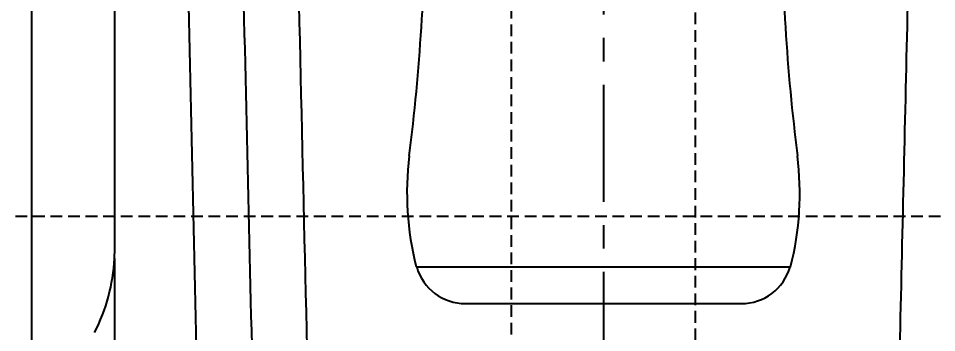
# Model space of a CAD drawing. Header units: millimetres. Extents: x 8 to 832, y 8 to 585.
# Drawn here: x 583.8 to 683.4, y 195.9 to 230 of the extents above; entities that cross this region are included whole.
import ezdxf

# ---------------------------------------------------------------- set-up
doc = ezdxf.new("R2010")
doc.units = ezdxf.units.MM
doc.linetypes.add('CENTERX2', pattern=[20.32, 12.7, -2.54, 2.54, -2.54])
doc.linetypes.add('HIDDEN', pattern=[1.905, 1.27, -0.635])
for name, color, linetype in [('CENTERLINE', 4, 'CENTERX2'), ('DIMENSIONS', 2, 'Continuous'), ('HIDDEN', 3, 'HIDDEN')]:
    doc.layers.add(name, color=color, linetype=linetype)
doc.layers.add('OUTLINE', color=7, linetype='Continuous', lineweight=25)
doc.styles.add('SLDTEXTSTYLE0', font='TXT', dxfattribs={"width": 0.75})
doc.dimstyles.new('SLDDIMSTYLE0', dxfattribs={"dimtxt": 3.5, "dimasz": 2, "dimexe": 0, "dimexo": 0.0625, "dimgap": 0.875, "dimtad": 1, "dimrnd": 1e-09, "dimzin": 12, "dimdsep": 46, "dimtxsty": 'SLDTEXTSTYLE0', "dimsah": 1, "dimcen": 0.09, "dimadec": 0, "dimazin": 3, "dimtfac": 1, "dimtofl": 0, "dimtmove": 0, "dimatfit": 3, "dimfxl": 0, "dimfrac": 2, "dimtolj": 1, "dimtzin": 12, "dimarcsym": 0})

# ---------------------------------------------------------------- blocks, each defined once
blk = doc.blocks.new('_D_13')
at = {"layer": 'DIMENSIONS'}
for p, q in [((583.772, 148.122), (583.772, 69.681)), ((647.272, 122.409), (647.272, 69.681)), ((647.272, 71.681), (583.772, 71.681))]:
    blk.add_line(p, q, dxfattribs=at)
for points in [[(583.772, 71.681), (585.772, 71.181), (585.772, 72.181)], [(647.272, 71.681), (645.272, 72.181), (645.272, 71.181)]]:
    blk.add_solid(points, dxfattribs=at)
at = {"layer": 'DIMENSIONS', "insert": (610.998, 76.193), "char_height": 3.5, "attachment_point": 1, "style": 'SLDTEXTSTYLE0'}
blk.add_mtext('63,5', dxfattribs=at)

msp = doc.modelspace()

# ---------------------------------------------------------------- linework, layer by layer
at = {"layer": 'CENTERLINE'}
msp.add_line((647.272, 466.611), (647.272, 109.712), dxfattribs=at)
at = {"layer": 'HIDDEN'}
for p, q in [((637.272, 263.612), (637.272, 183.612)), ((657.272, 183.612), (657.272, 263.612)), ((457.772, 208.512), (709.247, 208.512))]:
    msp.add_line(p, q, dxfattribs=at)
at = {"layer": 'OUTLINE'}
for p, q in [((585.297, 145.863), (585.297, 408.812)), ((594.272, 204.951), (594.272, 339.724)), ((594.246, 203.917), (594.272, 204.951)), ((626.972, 203.012), (667.572, 203.012)), ((632.314, 199.012), (647.272, 199.012)), ((647.272, 199.012), (662.231, 199.012))]:
    msp.add_line(p, q, dxfattribs=at)
for centre, radius, start, end in [((403.472, 243.012), 224.5, 352.84733, 0), ((891.072, 243.012), 224.5, 180, 187.15267), ((658.472, 211.012), 32.5, 172.84733, 194.25003), ((636.072, 211.012), 32.5, 345.74997, 7.15267), ((574.272, 204.951), 20, 332.97507, 357.03759), ((632.314, 204.512), 5.5, 195.82662, 270), ((662.231, 204.512), 5.5, 270, 344.17338)]:
    msp.add_arc(centre, radius, start, end, dxfattribs=at)
for centre, major_axis, ratio, start_param, end_param in [((-10250.496, 277.337), (-1011.064, 40487.506), 0.267866, 4.703649, 4.706196), ((11458.933, 277.337), (-1011.064, 40487.506), 0.267866, 1.563608, 1.566154), ((15330.798, 277.337), (0, 40488.411), 0.36397, 1.57261, 1.573426)]:
    msp.add_ellipse(centre, major_axis=major_axis, ratio=ratio, start_param=start_param, end_param=end_param, dxfattribs=at)
for points, knots in [([(615.147, 194.213), (614.662, 215.139), (613.863, 249.633), (613.063, 284.128), (612.749, 297.696)], [0, 0, 0, 0, 0.606652, 1, 1, 1, 1]), ([(681.796, 297.696), (681.274, 275.207), (680.475, 240.713), (679.676, 206.219), (679.397, 194.213)], [0, 0, 0, 0, 0.651949, 1, 1, 1, 1])]:
    msp.add_open_spline(points, degree=3, knots=knots, dxfattribs=at)

# ---------------------------------------------------------------- dimensions: what is measured, and where the dimension line sits
at = {"layer": 'DIMENSIONS'}
dim = msp.add_linear_dim(base=(583.772, 74.457), p1=(647.272, 291.276), p2=(583.772, 291.276), dimstyle='SLDDIMSTYLE0', dxfattribs=at)
dim.commit()
dim.dimension.update_dxf_attribs({"geometry": '_D_13', "text_midpoint": (615.522, 74.457), "dimtype": 160})

doc.saveas('drawing.dxf')
